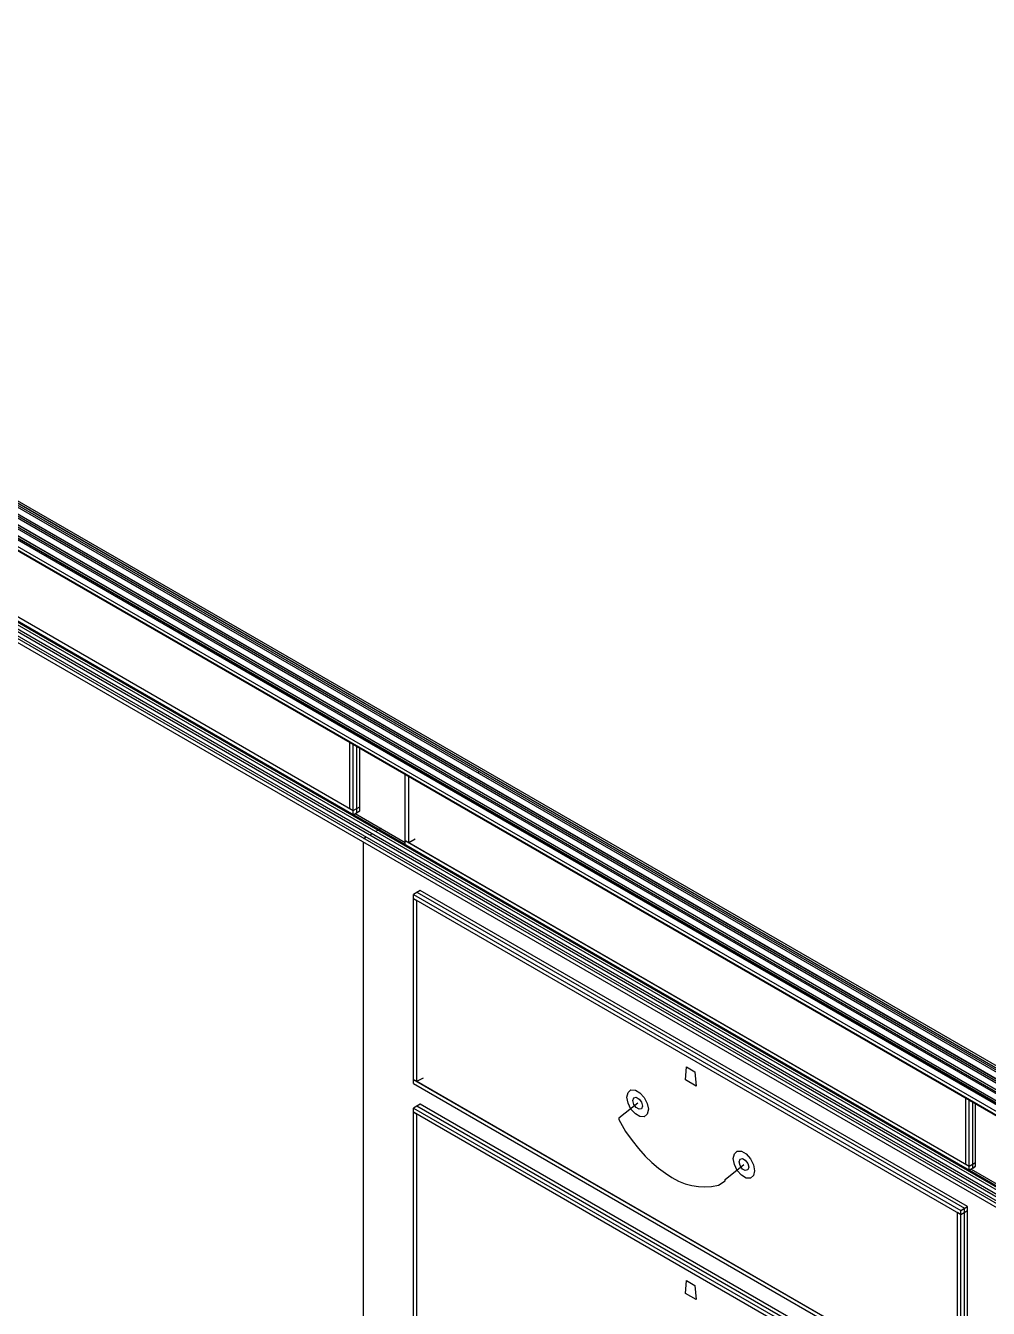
# Model space of a CAD drawing. Header units: inches. Extents: x 0.3 to 16.2, y 0.3 to 11.4.
# Drawn here: x 4.451 to 6.438, y 5.653 to 8.301 of the extents above; entities that cross this region are included whole.
import ezdxf

# ---------------------------------------------------------------- set-up
doc = ezdxf.new("R2010")
doc.units = ezdxf.units.IN
doc.header["$LTSCALE"] = 0.009843
doc.header["$MEASUREMENT"] = 0
doc.layers.add('GEOMETRY', color=7, linetype='Continuous')

msp = doc.modelspace()

# ---------------------------------------------------------------- linework, layer by layer
at = {"layer": 'GEOMETRY'}
for p, q in [((0.9449, 9.3224), (6.5122, 6.1079)), ((0.9449, 9.3224), (6.5122, 6.1079)), ((0.9516, 9.3264), (6.5122, 6.1161)), ((0.9516, 9.3264), (6.5122, 6.1161)), ((0.9516, 9.3224), (6.5122, 6.1118)), ((0.9524, 9.3307), (6.5122, 6.1209)), ((0.9524, 9.3307), (6.5122, 6.1209)), ((0.9524, 9.3264), (6.5122, 6.1165)), ((0.9449, 9.3083), (6.5122, 6.0941)), ((0.9449, 9.3), (6.5122, 6.0854)), ((0.9449, 9.3), (6.5122, 6.0854)), ((0.9516, 9.3039), (6.5122, 6.0937)), ((0.9516, 9.3039), (6.5122, 6.0937)), ((0.9516, 9.3039), (6.5122, 6.0937)), ((0.9516, 9.3), (6.5122, 6.0894)), ((0.9449, 9.2858), (6.5122, 6.0717)), ((0.9449, 9.2772), (6.5122, 6.063)), ((0.9449, 9.2772), (6.5122, 6.063)), ((0.9516, 9.2815), (6.5122, 6.0713)), ((0.9516, 9.2815), (6.5122, 6.0713)), ((0.9516, 9.2815), (6.5122, 6.0713)), ((0.9516, 9.2772), (6.5122, 6.0669)), ((0.9449, 9.2634), (6.5122, 6.0488)), ((0.9449, 9.2547), (6.5122, 6.0406)), ((0.9449, 9.2547), (6.5122, 6.0406)), ((0.9449, 9.2409), (6.5122, 6.0264)), ((0.9516, 9.2591), (6.5122, 6.0488)), ((0.9516, 9.2591), (6.5122, 6.0488)), ((0.9516, 9.2591), (6.5122, 6.0488)), ((0.9516, 9.2547), (6.5122, 6.0445)), ((0.9516, 9.2366), (6.5122, 6.0264)), ((0.9571, 9.2268), (6.5122, 6.0193)), ((0.9693, 9.2181), (6.5122, 6.0181)), ((1.0327, 9.2071), (6.5122, 6.0433)), ((1.0327, 9.2071), (6.5122, 6.0433)), ((1.0618, 9.1957), (6.5122, 6.0488)), ((1.0618, 9.1957), (6.5122, 6.0488)), ((1.074, 9.0047), (6.5122, 5.865)), ((1.074, 9.0047), (6.5122, 5.865)), ((1.0839, 9.0075), (6.5122, 5.8732)), ((1.0839, 9.0075), (6.5122, 5.8732)), ((1.0839, 9.0047), (6.5122, 5.8705)), ((1.074, 8.9961), (6.5122, 5.8563)), ((1.074, 8.9906), (6.5122, 5.8508)), ((1.074, 8.9906), (6.5122, 5.8508)), ((1.074, 8.9819), (6.5122, 5.8421)), ((1.074, 8.9764), (6.5122, 5.8366)), ((1.074, 8.9764), (6.5122, 5.8366)), ((1.0839, 8.9906), (6.5122, 5.8563)), ((1.0839, 8.9764), (6.5122, 5.8421)), ((1.074, 8.9681), (6.5122, 5.8283)), ((2.4488, 8.2276), (5.1276, 6.6811)), ((2.4488, 8.2276), (5.1276, 6.6811)), ((2.4488, 8.2193), (5.1276, 6.6724)), ((2.4559, 8.2236), (5.1276, 6.6811)), ((5.1205, 6.685), (5.1205, 6.8228)), ((5.1276, 6.6811), (5.1276, 6.8189)), ((5.135, 6.6768), (5.135, 6.8134)), ((5.1409, 6.6803), (5.1409, 6.8098)), ((5.1409, 6.6886), (5.1409, 6.8098)), ((5.2346, 6.6193), (5.2346, 6.7571)), ((5.2421, 6.615), (5.2421, 6.7528)), ((5.3882, 6.761), (5.3846, 6.7591)), ((5.3917, 6.7634), (5.3917, 6.763)), ((5.2421, 6.6232), (5.2421, 6.7512)), ((5.3492, 6.7386), (5.3457, 6.7366)), ((5.3685, 6.7496), (5.365, 6.7476)), ((5.1205, 6.685), (5.1276, 6.6811)), ((5.1276, 6.6811), (5.1409, 6.6886)), ((5.1276, 6.6811), (5.1409, 6.6886)), ((5.1276, 6.6811), (5.1409, 6.6886)), ((5.1276, 6.6724), (5.1276, 6.6811)), ((5.1276, 6.6724), (5.1409, 6.6803)), ((5.1315, 6.6748), (5.2346, 6.615)), ((5.135, 6.6768), (5.1409, 6.6803)), ((5.1409, 6.6803), (5.1409, 6.6886)), ((5.1543, 6.626), (5.1484, 6.6228)), ((5.1665, 6.6331), (5.1618, 6.6303)), ((5.1787, 6.6402), (5.174, 6.6374)), ((5.185, 6.6437), (5.1811, 6.6417)), ((5.2421, 6.615), (5.2555, 6.6228)), ((5.1484, 5.1039), (5.1484, 6.6157)), ((5.2346, 6.6193), (6.3988, 5.9469)), ((5.2346, 6.6193), (6.3988, 5.9469)), ((5.2346, 6.6193), (5.2421, 6.615)), ((5.2346, 6.6106), (5.2346, 6.6193)), ((5.2346, 6.6106), (6.3988, 5.9386)), ((5.2421, 6.615), (6.3988, 5.9469)), ((5.2654, 6.5157), (5.252, 6.5079)), ((5.2654, 6.5157), (5.2591, 6.5122)), ((6.3953, 5.8634), (5.2654, 6.5157)), ((6.3953, 5.8634), (5.2654, 6.5157)), ((5.252, 6.5079), (6.3819, 5.8555)), ((5.252, 6.5079), (6.3819, 5.8555)), ((5.252, 6.4996), (5.252, 6.5079)), ((5.252, 6.4996), (6.3819, 5.8472)), ((5.252, 6.4996), (5.2591, 6.4953)), ((5.252, 6.4996), (5.2591, 6.4953)), ((5.252, 6.126), (5.252, 6.4996)), ((5.2591, 6.5122), (6.3894, 5.8598)), ((5.2591, 6.5122), (6.3894, 5.8598)), ((5.2591, 6.122), (5.2591, 6.4953)), ((5.2591, 6.1303), (5.2591, 6.4953)), ((5.8134, 6.1248), (5.8157, 6.1516)), ((5.8157, 6.1516), (5.8327, 6.1417)), ((5.252, 6.126), (6.3819, 5.4736)), ((5.252, 6.126), (6.3819, 5.4736)), ((5.252, 6.126), (5.2591, 6.122)), ((5.252, 6.1177), (5.252, 6.126)), ((5.252, 6.1177), (6.3819, 5.4654)), ((5.2591, 6.122), (5.2724, 6.1295)), ((5.2591, 6.122), (6.3819, 5.4736)), ((5.835, 6.1122), (5.8134, 6.1248)), ((5.8327, 6.1417), (5.835, 6.1122)), ((5.6925, 6.0894), (5.6949, 6.0992)), ((5.6949, 6.0992), (5.7008, 6.1043)), ((5.7008, 6.1043), (5.7098, 6.1039)), ((5.7098, 6.1039), (5.7193, 6.0984)), ((5.7193, 6.0984), (5.7283, 6.0886)), ((5.2654, 6.0748), (5.252, 6.0669)), ((5.252, 6.0669), (6.3819, 5.4146)), ((5.252, 6.0669), (6.3819, 5.4146)), ((5.252, 6.0587), (5.252, 6.0669)), ((5.2654, 6.0748), (5.2591, 6.0713)), ((5.2591, 6.0713), (6.3894, 5.4189)), ((5.2591, 6.0713), (6.3894, 5.4189)), ((6.3953, 5.4224), (5.2654, 6.0748)), ((6.3953, 5.4224), (5.2654, 6.0748)), ((5.7146, 6.0768), (5.6756, 6.0457)), ((5.6949, 6.0772), (5.6925, 6.0894)), ((5.7008, 6.0646), (5.6949, 6.0772)), ((5.7098, 6.0547), (5.7008, 6.0646)), ((5.7047, 6.0823), (5.7067, 6.0878)), ((5.7067, 6.0744), (5.7047, 6.0823)), ((5.7067, 6.0878), (5.7114, 6.089)), ((5.7114, 6.0677), (5.7067, 6.0744)), ((5.7114, 6.089), (5.7177, 6.0854)), ((5.7177, 6.0642), (5.7114, 6.0677)), ((5.7177, 6.0854), (5.7224, 6.0787)), ((5.7224, 6.0654), (5.7177, 6.0642)), ((5.7224, 6.0787), (5.7244, 6.0709)), ((5.7244, 6.0709), (5.7224, 6.0654)), ((5.7283, 6.0886), (5.7343, 6.0764)), ((5.7343, 6.0764), (5.7366, 6.0642)), ((5.7366, 6.0642), (5.7343, 6.0543)), ((6.3917, 5.9512), (6.3917, 6.089)), ((6.3988, 5.9469), (6.3988, 6.0846)), ((6.4063, 5.9429), (6.4063, 6.0791)), ((6.4122, 5.9465), (6.4122, 6.0756)), ((6.4122, 5.9547), (6.4122, 6.0756)), ((5.252, 6.0587), (6.3819, 5.4063)), ((5.252, 6.0587), (5.2591, 6.0543)), ((5.252, 6.0587), (5.2591, 6.0543)), ((5.252, 5.6291), (5.252, 6.0587)), ((5.2591, 5.6252), (5.2591, 6.0543)), ((5.2591, 5.6335), (5.2591, 6.0543)), ((5.6756, 6.0457), (5.6756, 6.0429)), ((5.6756, 6.0429), (5.6894, 6.0185)), ((5.7193, 6.0492), (5.7098, 6.0547)), ((5.7283, 6.0488), (5.7193, 6.0492)), ((5.7343, 6.0543), (5.7283, 6.0488)), ((5.6894, 6.0185), (5.7031, 5.9996)), ((5.7031, 5.9996), (5.7165, 5.9831)), ((5.7165, 5.9831), (5.7303, 5.9677)), ((5.7303, 5.9677), (5.7441, 5.9543)), ((5.9118, 5.9626), (5.9142, 5.9724)), ((5.9142, 5.9504), (5.9118, 5.9626)), ((5.9142, 5.9724), (5.9201, 5.978)), ((5.9201, 5.978), (5.9287, 5.9776)), ((5.924, 5.9559), (5.926, 5.9614)), ((5.926, 5.9614), (5.9307, 5.9626)), ((5.9287, 5.9776), (5.9386, 5.972)), ((5.9307, 5.9626), (5.9366, 5.9591)), ((5.9366, 5.9591), (5.9417, 5.952)), ((5.9386, 5.972), (5.9476, 5.9618)), ((5.9476, 5.9618), (5.9535, 5.9496)), ((5.7441, 5.9543), (5.7579, 5.9425)), ((5.7579, 5.9425), (5.7717, 5.9323)), ((5.7717, 5.9323), (5.785, 5.9232)), ((5.8949, 5.9193), (5.9339, 5.95)), ((5.9201, 5.9382), (5.9142, 5.9504)), ((5.9287, 5.9283), (5.9201, 5.9382)), ((5.926, 5.948), (5.924, 5.9559)), ((5.9307, 5.9409), (5.926, 5.948)), ((5.9366, 5.9378), (5.9307, 5.9409)), ((5.9417, 5.939), (5.9366, 5.9378)), ((5.9417, 5.952), (5.9437, 5.9445)), ((5.9437, 5.9445), (5.9417, 5.939)), ((5.9535, 5.9496), (5.9555, 5.9374)), ((5.9555, 5.9374), (5.9535, 5.9276)), ((6.3917, 5.9512), (6.3988, 5.9469)), ((6.3988, 5.9469), (6.4122, 5.9547)), ((6.3988, 5.9469), (6.4122, 5.9547)), ((6.3988, 5.9469), (6.4122, 5.9547)), ((6.3988, 5.9386), (6.3988, 5.9469)), ((6.3988, 5.9386), (6.4122, 5.9465)), ((6.4028, 5.9406), (6.5122, 5.8776)), ((6.4063, 5.9429), (6.4122, 5.9465)), ((6.4122, 5.9465), (6.4122, 5.9547)), ((5.785, 5.9232), (5.7988, 5.9161)), ((5.7988, 5.9161), (5.8126, 5.9106)), ((5.8126, 5.9106), (5.8264, 5.9071)), ((5.8264, 5.9071), (5.8402, 5.9047)), ((5.8402, 5.9047), (5.8535, 5.9039)), ((5.8535, 5.9039), (5.8673, 5.9047)), ((5.8673, 5.9047), (5.8811, 5.9079)), ((5.8811, 5.9079), (5.8949, 5.9165)), ((5.8949, 5.9165), (5.8949, 5.9193)), ((5.9386, 5.9224), (5.9287, 5.9283)), ((5.9476, 5.9224), (5.9386, 5.9224)), ((5.9535, 5.9276), (5.9476, 5.9224)), ((6.3819, 5.8555), (6.3953, 5.8634)), ((6.3819, 5.8555), (6.3953, 5.8634)), ((6.3878, 5.8591), (6.3819, 5.8555)), ((6.3819, 5.8472), (6.3819, 5.8555)), ((6.3819, 5.8472), (6.3953, 5.8551)), ((6.3819, 5.8472), (6.3953, 5.8551)), ((6.3819, 5.8472), (6.3953, 5.8551)), ((6.3894, 5.8598), (6.3953, 5.8634)), ((6.3894, 5.8598), (6.3953, 5.8634)), ((6.3894, 5.4693), (6.3894, 5.8598)), ((6.3953, 5.4728), (6.3953, 5.8634)), ((6.3953, 5.8551), (6.3953, 5.8634)), ((6.3953, 5.4815), (6.3953, 5.8551)), ((6.3744, 5.8516), (6.3819, 5.8472)), ((6.3744, 5.8516), (6.3819, 5.8472)), ((6.3744, 5.478), (6.3744, 5.8516)), ((6.3819, 5.4736), (6.3819, 5.8472)), ((5.8134, 5.6839), (5.8157, 5.7106)), ((5.8157, 5.7106), (5.8327, 5.7008)), ((5.8327, 5.7008), (5.835, 5.6713)), ((5.835, 5.6713), (5.8134, 5.6839))]:
    msp.add_line(p, q, dxfattribs=at)

doc.saveas('drawing.dxf')
